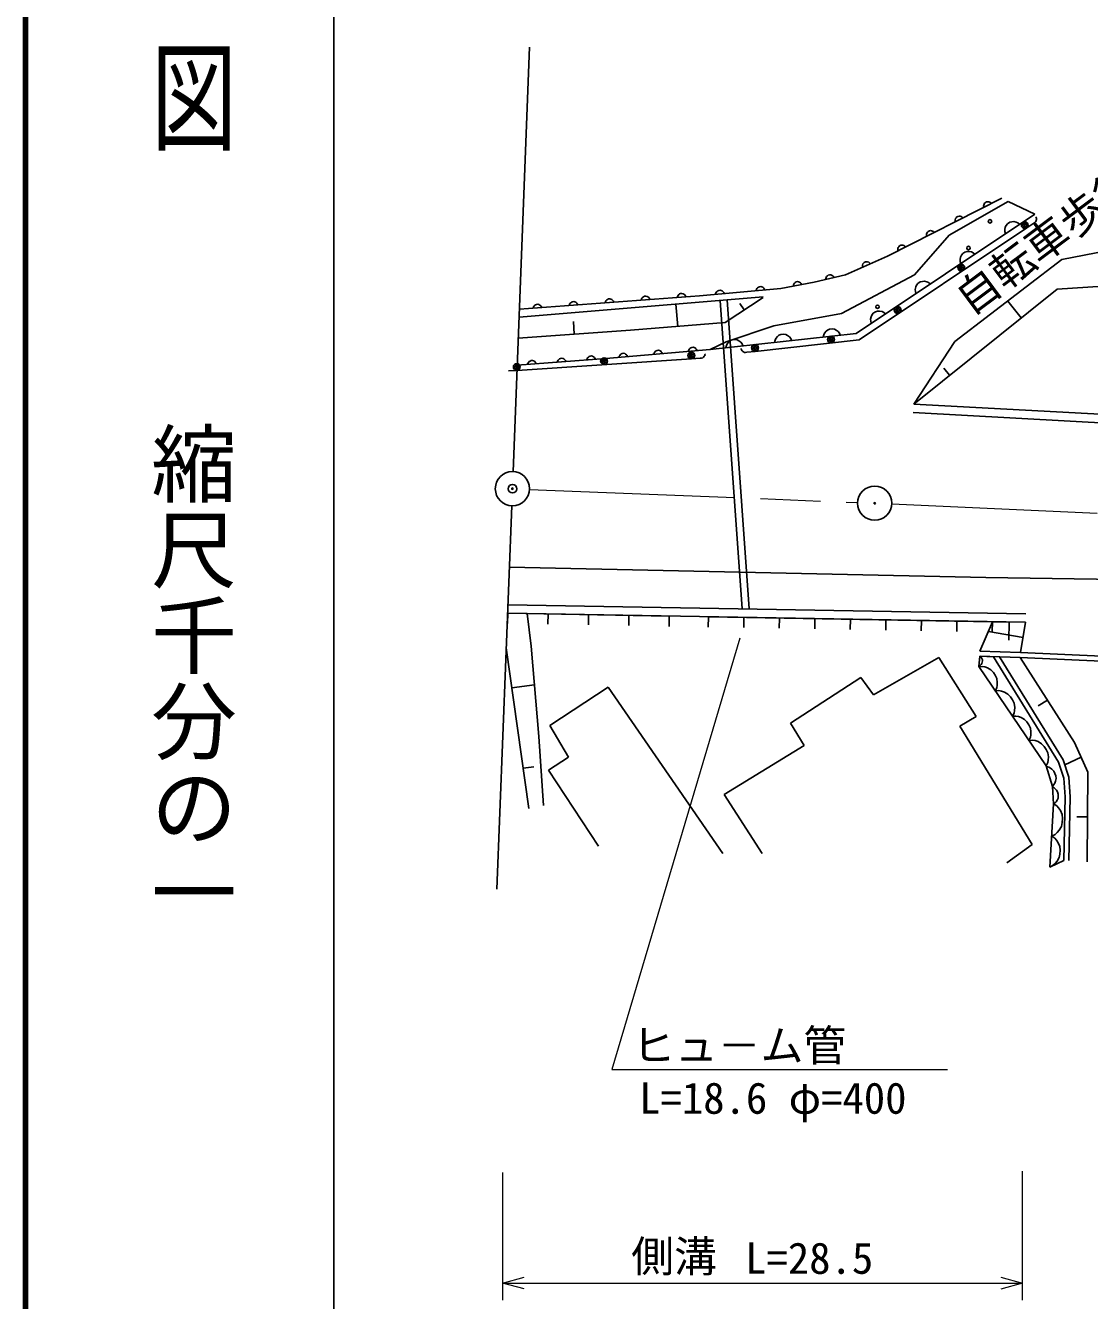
# Model space of a CAD drawing. Units: millimetres, scale not verified. Extents: x 40000 to 680000, y 20000 to 380000.
# Drawn here: x 40000 to 102136, y 239654 to 314090 of the extents above; entities that cross this region are included whole.
import ezdxf
from ezdxf.enums import TextEntityAlignment as Align

# ---------------------------------------------------------------- set-up
doc = ezdxf.new("R2010")
doc.units = ezdxf.units.MM
doc.header["$LTSCALE"] = 1000
doc.header["$PDMODE"] = 32
doc.header["$PDSIZE"] = 500
doc.linetypes.add('CHAIN', pattern=[18.5, 12, -1.5, 3.5, -1.5])
for name, color, linetype, lineweight in [('M-BGD', 7, 'Continuous', 25), ('M-BMK', 2, 'CHAIN', 13), ('M-BMK-OTRS', 5, 'Continuous', 25), ('M-BMK-SRVR', 3, 'Continuous', 25), ('M-STR-HTXT', 7, 'Continuous', 13), ('M-STR-STRC', 7, 'Continuous', 25), ('M-TTL', 2, 'Continuous', 140), ('M-TTL-BAND', 7, 'Continuous', 25)]:
    doc.layers.add(name, color=color, linetype=linetype, lineweight=lineweight)
doc.layers.add('M-BMK-HTXT', color=7, linetype='Continuous')
doc.layers.add('M-OTRS', color=6, linetype='Continuous')
doc.styles.add('@ＭＳ ゴシック', font='')
doc.styles.add('ＭＳ ゴシック', font='')
doc.styles.get('@ＭＳ ゴシック').set_extended_font_data('@MS Gothic')
doc.styles.get('ＭＳ ゴシック').set_extended_font_data('MS Gothic')

msp = doc.modelspace()

# ---------------------------------------------------------------- linework, layer by layer
at = {"layer": 'M-BGD'}
for p, q in [((90332, 300631), (97024, 304009)), ((93943, 301856), (97389, 303810)), ((96013, 303711), (95982, 303662)), ((96057, 303756), (96013, 303711)), ((96129, 303792), (96057, 303756)), ((96191, 303802), (96129, 303792)), ((96249, 303797), (96191, 303802)), ((96317, 303775), (96249, 303797)), ((96366, 303744), (96317, 303775)), ((96411, 303700), (96366, 303744)), ((97389, 303810), (98945, 303081)), ((98945, 303081), (88504, 296112)), ((95960, 303595), (95955, 303537)), ((95955, 303537), (95965, 303474)), ((95982, 303662), (95960, 303595)), ((88684, 295739), (98470, 302270)), ((94287, 302751), (94282, 302692)), ((94282, 302692), (94291, 302630)), ((94309, 302818), (94287, 302751)), ((94340, 302867), (94309, 302818)), ((94384, 302912), (94340, 302867)), ((94456, 302948), (94384, 302912)), ((94518, 302957), (94456, 302948)), ((94576, 302953), (94518, 302957)), ((94644, 302931), (94576, 302953)), ((94693, 302900), (94644, 302931)), ((94738, 302855), (94693, 302900)), ((97213, 302310), (97185, 302171)), ((97263, 302415), (97213, 302310)), ((97341, 302515), (97263, 302415)), ((97474, 302604), (97341, 302515)), ((97596, 302637), (97474, 302604)), ((97712, 302643), (97596, 302637)), ((97851, 302615), (97712, 302643)), ((97956, 302565), (97851, 302615)), ((98056, 302488), (97956, 302565)), ((98470, 302270), (98886, 302548)), ((98953, 302592), (98886, 302548)), ((99000, 302648), (98953, 302592)), ((98997, 302922), (99019, 302889)), ((99025, 302701), (99000, 302648)), ((99019, 302889), (99036, 302828)), ((99038, 302770), (99025, 302701)), ((99036, 302828), (99038, 302770)), ((91922, 299538), (93943, 301856)), ((92614, 301906), (92609, 301848)), ((92609, 301848), (92618, 301785)), ((92636, 301973), (92614, 301906)), ((92667, 302023), (92636, 301973)), ((92711, 302067), (92667, 302023)), ((92783, 302103), (92711, 302067)), ((92845, 302113), (92783, 302103)), ((92903, 302108), (92845, 302113)), ((92971, 302086), (92903, 302108)), ((93020, 302055), (92971, 302086)), ((93065, 302011), (93020, 302055)), ((97185, 302171), (97191, 302055)), ((97191, 302055), (97224, 301933)), ((90940, 301062), (90936, 301003)), ((90936, 301003), (90945, 300941)), ((90963, 301129), (90940, 301062)), ((90994, 301178), (90963, 301129)), ((91038, 301223), (90994, 301178)), ((91110, 301259), (91038, 301223)), ((91172, 301268), (91110, 301259)), ((91230, 301264), (91172, 301268)), ((91298, 301242), (91230, 301264)), ((91347, 301211), (91298, 301242)), ((91392, 301166), (91347, 301211)), ((94730, 300773), (94652, 300673)), ((94863, 300862), (94730, 300773)), ((94985, 300895), (94863, 300862)), ((95102, 300901), (94985, 300895)), ((95240, 300873), (95102, 300901)), ((95346, 300823), (95240, 300873)), ((95446, 300746), (95346, 300823)), ((100517, 300425), (104086, 301130)), ((87881, 299538), (90332, 300631)), ((88879, 300104), (88872, 300046)), ((88872, 300046), (88878, 299983)), ((88904, 300170), (88879, 300104)), ((88938, 300218), (88904, 300170)), ((88984, 300260), (88938, 300218)), ((89057, 300293), (88984, 300260)), ((89120, 300299), (89057, 300293)), ((89178, 300292), (89120, 300299)), ((89244, 300267), (89178, 300292)), ((89292, 300233), (89244, 300267)), ((89335, 300187), (89292, 300233)), ((94279, 295640), (100517, 300425)), ((94603, 300568), (94575, 300429)), ((94575, 300429), (94581, 300312)), ((94581, 300312), (94614, 300190)), ((94652, 300673), (94603, 300568)), ((86058, 299108), (87881, 299538)), ((86732, 299329), (86726, 299266)), ((86750, 299384), (86732, 299329)), ((86787, 299444), (86750, 299384)), ((86829, 299485), (86787, 299444)), ((86882, 299518), (86829, 299485)), ((86960, 299537), (86882, 299518)), ((87023, 299531), (86960, 299537)), ((87079, 299513), (87023, 299531)), ((87139, 299476), (87079, 299513)), ((87180, 299434), (87139, 299476)), ((87213, 299381), (87180, 299434)), ((87648, 297286), (91922, 299538)), ((79367, 298314), (84104, 298744)), ((80342, 298513), (80317, 298460)), ((80387, 298567), (80342, 298513)), ((80434, 298602), (80387, 298567)), ((80492, 298627), (80434, 298602)), ((80572, 298634), (80492, 298627)), ((80633, 298620), (80572, 298634)), ((80686, 298594), (80633, 298620)), ((80740, 298549), (80686, 298594)), ((80775, 298502), (80740, 298549)), ((80800, 298444), (80775, 298502)), ((82685, 298675), (82671, 298614)), ((82711, 298728), (82685, 298675)), ((82756, 298782), (82711, 298728)), ((82803, 298817), (82756, 298782)), ((82861, 298842), (82803, 298817)), ((82940, 298849), (82861, 298842)), ((83002, 298835), (82940, 298849)), ((83055, 298809), (83002, 298835)), ((83109, 298764), (83055, 298809)), ((83143, 298717), (83109, 298764)), ((83169, 298659), (83143, 298717)), ((84104, 298744), (86058, 299108)), ((84844, 298943), (84835, 298880)), ((84864, 298997), (84844, 298943)), ((84904, 299056), (84864, 298997)), ((84948, 299094), (84904, 299056)), ((85003, 299125), (84948, 299094)), ((85082, 299140), (85003, 299125)), ((85145, 299131), (85082, 299140)), ((85199, 299111), (85145, 299131)), ((85258, 299071), (85199, 299111)), ((85296, 299027), (85258, 299071)), ((85327, 298972), (85296, 299027)), ((100242, 298699), (91868, 291989)), ((91992, 298825), (91964, 298687)), ((91964, 298687), (91970, 298570)), ((91970, 298570), (92003, 298448)), ((92042, 298931), (91992, 298825)), ((92120, 299031), (92042, 298931)), ((92253, 299119), (92120, 299031)), ((92375, 299153), (92253, 299119)), ((92491, 299158), (92375, 299153)), ((92630, 299131), (92491, 299158)), ((92735, 299081), (92630, 299131)), ((92835, 299003), (92735, 299081)), ((104361, 298973), (100242, 298699)), ((68824, 297058), (77942, 297817)), ((68842, 297521), (79367, 298314)), ((69733, 297749), (69687, 297695)), ((69781, 297782), (69733, 297749)), ((69839, 297807), (69781, 297782)), ((69919, 297813), (69839, 297807)), ((69980, 297797), (69919, 297813)), ((70032, 297771), (69980, 297797)), ((70086, 297725), (70032, 297771)), ((71766, 297802), (71750, 297740)), ((71792, 297854), (71766, 297802)), ((71838, 297907), (71792, 297854)), ((71886, 297941), (71838, 297907)), ((71944, 297965), (71886, 297941)), ((72024, 297971), (71944, 297965)), ((72085, 297956), (72024, 297971)), ((72137, 297930), (72085, 297956)), ((72191, 297884), (72137, 297930)), ((72224, 297836), (72191, 297884)), ((72249, 297778), (72224, 297836)), ((73871, 297960), (73855, 297899)), ((73897, 298012), (73871, 297960)), ((73943, 298066), (73897, 298012)), ((73990, 298100), (73943, 298066)), ((74049, 298124), (73990, 298100)), ((74129, 298130), (74049, 298124)), ((74190, 298115), (74129, 298130)), ((74242, 298088), (74190, 298115)), ((74296, 298042), (74242, 298088)), ((74329, 297995), (74296, 298042)), ((74354, 297936), (74329, 297995)), ((75976, 298119), (75960, 298057)), ((76002, 298171), (75976, 298119)), ((76048, 298224), (76002, 298171)), ((76095, 298258), (76048, 298224)), ((76154, 298282), (76095, 298258)), ((76233, 298288), (76154, 298282)), ((76295, 298273), (76233, 298288)), ((76347, 298247), (76295, 298273)), ((76401, 298201), (76347, 298247)), ((76434, 298153), (76401, 298201)), ((76459, 298095), (76434, 298153)), ((77942, 297817), (83077, 298247)), ((78091, 296525), (77983, 297821)), ((78080, 298277), (78065, 298216)), ((78107, 298329), (78080, 298277)), ((78153, 298383), (78107, 298329)), ((78200, 298417), (78153, 298383)), ((78259, 298441), (78200, 298417)), ((78338, 298447), (78259, 298441)), ((78400, 298432), (78338, 298447)), ((78452, 298405), (78400, 298432)), ((78505, 298359), (78452, 298405)), ((78539, 298312), (78505, 298359)), ((78564, 298253), (78539, 298312)), ((80317, 298460), (80302, 298399)), ((80568, 298037), (81850, 280037)), ((83077, 298214), (80857, 296757)), ((80967, 298070), (82252, 280030)), ((81967, 297485), (81717, 297866)), ((98148, 297022), (97361, 298004)), ((69661, 297643), (69645, 297582)), ((69687, 297695), (69661, 297643)), ((70119, 297678), (70086, 297725)), ((70144, 297619), (70119, 297678)), ((83706, 296558), (87648, 297286)), ((89382, 297083), (89354, 296944)), ((89432, 297188), (89382, 297083)), ((89509, 297288), (89432, 297188)), ((89642, 297377), (89509, 297288)), ((89764, 297411), (89642, 297377)), ((89881, 297416), (89764, 297411)), ((90019, 297388), (89881, 297416)), ((90125, 297339), (90019, 297388)), ((90225, 297261), (90125, 297339)), ((75325, 296294), (68777, 295829)), ((72051, 296061), (71997, 296816)), ((80857, 296757), (75325, 296294)), ((80923, 295630), (83706, 296558)), ((86843, 296313), (86750, 296243)), ((86958, 296366), (86843, 296313)), ((87117, 296383), (86958, 296366)), ((87241, 296357), (87117, 296383)), ((87347, 296308), (87241, 296357)), ((87457, 296219), (87347, 296308)), ((89354, 296944), (89360, 296828)), ((89360, 296828), (89393, 296706)), ((88504, 296112), (79981, 295181)), ((79981, 295181), (80923, 295630)), ((81068, 295621), (80980, 295511)), ((81161, 295692), (81068, 295621)), ((81276, 295745), (81161, 295692)), ((81435, 295762), (81276, 295745)), ((81559, 295735), (81435, 295762)), ((81665, 295687), (81559, 295735)), ((81775, 295598), (81665, 295687)), ((81845, 295505), (81775, 295598)), ((82620, 295066), (88684, 295739)), ((83772, 295716), (83745, 295592)), ((83821, 295822), (83772, 295716)), ((83909, 295932), (83821, 295822)), ((84002, 296002), (83909, 295932)), ((84117, 296055), (84002, 296002)), ((84276, 296073), (84117, 296055)), ((84400, 296046), (84276, 296073)), ((84506, 295997), (84400, 296046)), ((84616, 295909), (84506, 295997)), ((84686, 295816), (84616, 295909)), ((84739, 295701), (84686, 295816)), ((86613, 296026), (86586, 295903)), ((86662, 296132), (86613, 296026)), ((86750, 296243), (86662, 296132)), ((87527, 296126), (87457, 296219)), ((87580, 296011), (87527, 296126)), ((91868, 291989), (94279, 295640)), ((72976, 294791), (72918, 294766)), ((73056, 294797), (72976, 294791)), ((73117, 294782), (73056, 294797)), ((73170, 294756), (73117, 294782)), ((73896, 294652), (79981, 295181)), ((74676, 294780), (74661, 294718)), ((74701, 294832), (74676, 294780)), ((74747, 294886), (74701, 294832)), ((74794, 294920), (74747, 294886)), ((74852, 294945), (74794, 294920)), ((74932, 294952), (74852, 294945)), ((74993, 294938), (74932, 294952)), ((75045, 294912), (74993, 294938)), ((75100, 294867), (75045, 294912)), ((75134, 294819), (75100, 294867)), ((75159, 294761), (75134, 294819)), ((76704, 294956), (76689, 294894)), ((76729, 295008), (76704, 294956)), ((76775, 295063), (76729, 295008)), ((76822, 295097), (76775, 295063)), ((76880, 295122), (76822, 295097)), ((76960, 295129), (76880, 295122)), ((77021, 295114), (76960, 295129)), ((77074, 295088), (77021, 295114)), ((77128, 295043), (77074, 295088)), ((77162, 294996), (77128, 295043)), ((77187, 294938), (77162, 294996)), ((78732, 295132), (78717, 295071)), ((78758, 295185), (78732, 295132)), ((78803, 295239), (78758, 295185)), ((78850, 295273), (78803, 295239)), ((78908, 295298), (78850, 295273)), ((78988, 295305), (78908, 295298)), ((79050, 295290), (78988, 295305)), ((79102, 295265), (79050, 295290)), ((79156, 295219), (79102, 295265)), ((79190, 295172), (79156, 295219)), ((79215, 295114), (79190, 295172)), ((79641, 294776), (79594, 294723)), ((79668, 294828), (79641, 294776)), ((79684, 294889), (79668, 294828)), ((79681, 294929), (79684, 294889)), ((80931, 295405), (80904, 295282)), ((80980, 295511), (80931, 295405)), ((81801, 295196), (81797, 295226)), ((81816, 295148), (81801, 295196)), ((81852, 295091), (81816, 295148)), ((81898, 295390), (81845, 295505)), ((81887, 295055), (81852, 295091)), ((81930, 295029), (81887, 295055)), ((81993, 295006), (81930, 295029)), ((82043, 295002), (81993, 295006)), ((82123, 295011), (82043, 295002)), ((82123, 295011), (82620, 295066)), ((68704, 293956), (78899, 294627)), ((68716, 294251), (73896, 294652)), ((69345, 294359), (69330, 294298)), ((69371, 294412), (69345, 294359)), ((69417, 294465), (69371, 294412)), ((69465, 294499), (69417, 294465)), ((69523, 294524), (69465, 294499)), ((69603, 294530), (69523, 294524)), ((69664, 294514), (69603, 294530)), ((69716, 294488), (69664, 294514)), ((69770, 294442), (69716, 294488)), ((69804, 294395), (69770, 294442)), ((69828, 294337), (69804, 294395)), ((71072, 294493), (71056, 294432)), ((71098, 294545), (71072, 294493)), ((71144, 294599), (71098, 294545)), ((71191, 294633), (71144, 294599)), ((71250, 294657), (71191, 294633)), ((71329, 294663), (71250, 294657)), ((71391, 294648), (71329, 294663)), ((71443, 294622), (71391, 294648)), ((71497, 294576), (71443, 294622)), ((71530, 294529), (71497, 294576)), ((71555, 294470), (71530, 294529)), ((72798, 294627), (72783, 294565)), ((72825, 294679), (72798, 294627)), ((72871, 294733), (72825, 294679)), ((72918, 294766), (72871, 294733)), ((73223, 294710), (73170, 294756)), ((73257, 294662), (73223, 294710)), ((73282, 294604), (73257, 294662)), ((78899, 294627), (79398, 294660)), ((79478, 294665), (79398, 294660)), ((79546, 294690), (79478, 294665)), ((79594, 294723), (79546, 294690)), ((93961, 293667), (93622, 294090)), ((68205, 293923), (68704, 293956)), ((91868, 291989), (111122, 290951)), ((91841, 291490), (111665, 290421)), ((68173, 280275), (98413, 279747)), ((68165, 279775), (68154, 279176)), ((77598, 279611), (68165, 279775)), ((68165, 279775), (98404, 279248)), ((69300, 279756), (69529, 277858)), ((70523, 279734), (70512, 279134)), ((72881, 279693), (72871, 279093)), ((75240, 279652), (75229, 279052)), ((77598, 279611), (77588, 279011)), ((79878, 279571), (79868, 278971)), ((96470, 279281), (79878, 279571)), ((81952, 279535), (81942, 278935)), ((84026, 279499), (84016, 278899)), ((86100, 279462), (86090, 278862)), ((88174, 279426), (88164, 278826)), ((90248, 279390), (90238, 278790)), ((92322, 279354), (92312, 278754)), ((94396, 279318), (94386, 278718)), ((96470, 279281), (95739, 277562)), ((96470, 279281), (96460, 278682)), ((96470, 279281), (98404, 279248)), ((97437, 279264), (97419, 278213)), ((98404, 279248), (98104, 277491)), ((98254, 278370), (96230, 278716)), ((69400, 268380), (68075, 277759)), ((69529, 277858), (69987, 272584)), ((89530, 275009), (93335, 277192)), ((93335, 277192), (95518, 273740)), ((95667, 276675), (95730, 277263)), ((95730, 277263), (98090, 277192)), ((95730, 277263), (96528, 277239)), ((95787, 277229), (95731, 277271)), ((98099, 277492), (95739, 277562)), ((95739, 277562), (98099, 277492)), ((95819, 277190), (95787, 277229)), ((95850, 277138), (95819, 277190)), ((95878, 277063), (95850, 277138)), ((95854, 276848), (95874, 276918)), ((95874, 276918), (95882, 276990)), ((95882, 276990), (95878, 277063)), ((96528, 277239), (100327, 271081)), ((96528, 277239), (100327, 271081)), ((100600, 271209), (96887, 277228)), ((96887, 277228), (100600, 271209)), ((98090, 277192), (101259, 272228)), ((98090, 277192), (102846, 276980)), ((98104, 277491), (102860, 277279)), ((95667, 276675), (95730, 276704)), ((99610, 270866), (95667, 276675)), ((95877, 276669), (95679, 276657)), ((95730, 276704), (95770, 276736)), ((95770, 276736), (95811, 276780)), ((95811, 276780), (95854, 276848)), ((96018, 276641), (95877, 276669)), ((96179, 276586), (96018, 276641)), ((96378, 276475), (96179, 276586)), ((96521, 276325), (96378, 276475)), ((96635, 276156), (96521, 276325)), ((68406, 275414), (69725, 275601)), ((70612, 273215), (74030, 275469)), ((74030, 275469), (80722, 265745)), ((84668, 273354), (88790, 276031)), ((88790, 276031), (89530, 275009)), ((96633, 275251), (96717, 275431)), ((96722, 275968), (96635, 276156)), ((96717, 275431), (96744, 275573)), ((96752, 275742), (96722, 275968)), ((96744, 275573), (96752, 275742)), ((96843, 275263), (96633, 275251)), ((96993, 275234), (96843, 275263)), ((97163, 275176), (96993, 275234)), ((97374, 275058), (97163, 275176)), ((97525, 274899), (97374, 275058)), ((97646, 274720), (97525, 274899)), ((97738, 274521), (97646, 274720)), ((99675, 274710), (99143, 274371)), ((97644, 273762), (97733, 273952)), ((97733, 273952), (97761, 274102)), ((97770, 274282), (97738, 274521)), ((97761, 274102), (97770, 274282)), ((71704, 271383), (70612, 273215)), ((85478, 272050), (84668, 273354)), ((95518, 273740), (94567, 273176)), ((97842, 273773), (97644, 273762)), ((97984, 273746), (97842, 273773)), ((98145, 273691), (97984, 273746)), ((98344, 273579), (98145, 273691)), ((98486, 273429), (98344, 273579)), ((98601, 273261), (98486, 273429)), ((98687, 273073), (98601, 273261)), ((69987, 272584), (70241, 268558)), ((94567, 273176), (98793, 266271)), ((98599, 272355), (98682, 272535)), ((98682, 272535), (98709, 272677)), ((98717, 272847), (98687, 273073)), ((98709, 272677), (98717, 272847)), ((80792, 269198), (85478, 272050)), ((98809, 272367), (98599, 272355)), ((98959, 272338), (98809, 272367)), ((99129, 272280), (98959, 272338)), ((99339, 272162), (99129, 272280)), ((99490, 272003), (99339, 272162)), ((99612, 271825), (99490, 272003)), ((99703, 271626), (99612, 271825)), ((101259, 272228), (102048, 270507)), ((70541, 270608), (71704, 271383)), ((99610, 270866), (99698, 271057)), ((99698, 271057), (99727, 271207)), ((99735, 271386), (99703, 271626)), ((99727, 271207), (99735, 271386)), ((100327, 271081), (100637, 270149)), ((100327, 271081), (100637, 270149)), ((100934, 270207), (100600, 271209)), ((100600, 271209), (100934, 270207)), ((101653, 271368), (100694, 270928)), ((69069, 270725), (69685, 270812)), ((73465, 266169), (70541, 270608)), ((99968, 269671), (99610, 270866)), ((99759, 270786), (99624, 270820)), ((99849, 270738), (99759, 270786)), ((99945, 270666), (99849, 270738)), ((100056, 270549), (99945, 270666)), ((100120, 270418), (100056, 270549)), ((100161, 270280), (100120, 270418)), ((100180, 270135), (100161, 270280)), ((101009, 269056), (100934, 270207)), ((100934, 270207), (101009, 269056)), ((102048, 270507), (101999, 265273)), ((99968, 269671), (100062, 269775)), ((100040, 268643), (99968, 269671)), ((100074, 269588), (99970, 269641)), ((100062, 269775), (100111, 269864)), ((100138, 269532), (100074, 269588)), ((100111, 269864), (100152, 269977)), ((100204, 269457), (100138, 269532)), ((100152, 269977), (100180, 270135)), ((100637, 270149), (100709, 269050)), ((100637, 270149), (100709, 269050)), ((83011, 265745), (80792, 269198)), ((100135, 268710), (100191, 268774)), ((100191, 268774), (100245, 268858)), ((100272, 269341), (100204, 269457)), ((100245, 268858), (100297, 268982)), ((100300, 269223), (100272, 269341)), ((100297, 268982), (100308, 269103)), ((100308, 269103), (100300, 269223)), ((100709, 269050), (100637, 265345)), ((100709, 269050), (100637, 265345)), ((100937, 265339), (101009, 269056)), ((101009, 269056), (100937, 265339)), ((99824, 264962), (100040, 268643)), ((100040, 268643), (100135, 268710)), ((100223, 268531), (100040, 268656)), ((100331, 268410), (100223, 268531)), ((100436, 268252), (100331, 268410)), ((100536, 268018), (100436, 268252)), ((100561, 267788), (100536, 268018)), ((100369, 267114), (100496, 267335)), ((100496, 267335), (100547, 267560)), ((100547, 267560), (100561, 267788)), ((102023, 267890), (101401, 267896)), ((99929, 266759), (100126, 266862)), ((100103, 266641), (99929, 266759)), ((100204, 266527), (100103, 266641)), ((100126, 266862), (100246, 266969)), ((100304, 266377), (100204, 266527)), ((100246, 266969), (100369, 267114)), ((98793, 266271), (97314, 265214)), ((100399, 266155), (100304, 266377)), ((100422, 265937), (100399, 266155)), ((100409, 265721), (100422, 265937)), ((100637, 265345), (99824, 264962)), ((99824, 264962), (100010, 265060)), ((100010, 265060), (100124, 265161)), ((100124, 265161), (100240, 265299)), ((100240, 265299), (100361, 265508)), ((100361, 265508), (100409, 265721))]:
    msp.add_line(p, q, dxfattribs=at)
for centre, radius in [((96323, 302657), 100), ((98359, 302437), 200), ((98359, 302437), 120), ((98359, 302437), 40), ((95071, 301098), 100), ((94644, 299957), 200), ((94644, 299957), 120), ((94644, 299957), 40), ((89756, 297672), 100), ((90929, 297477), 200), ((90929, 297477), 120), ((90929, 297477), 40), ((87037, 295757), 200), ((87037, 295757), 120), ((87037, 295757), 40), ((78886, 294826), 200), ((78886, 294826), 120), ((78886, 294826), 40), ((82598, 295265), 200), ((82598, 295265), 120), ((82598, 295265), 40), ((68691, 294155), 200), ((68691, 294155), 120), ((68691, 294155), 40), ((73789, 294491), 200), ((73789, 294491), 120), ((73789, 294491), 40)]:
    msp.add_circle(centre, radius, dxfattribs=at)
at = {"layer": 'M-BMK'}
for p, q in [((69436, 287009), (88594, 286242)), ((90592, 286158), (167772, 282746))]:
    msp.add_line(p, q, dxfattribs=at)
at = {"layer": 'M-BMK-OTRS'}
for p, q in [((68476, 288048), (69434, 312821)), ((68398, 286049), (67526, 263667))]:
    msp.add_line(p, q, dxfattribs=at)
at = {"layer": 'M-BMK-SRVR'}
for centre, radius in [((68437, 287049), 1000), ((68437, 287049), 40), ((89593, 286202), 1000), ((89593, 286202), 40)]:
    msp.add_circle(centre, radius, dxfattribs=at)
at = {"layer": 'M-OTRS'}
msp.add_point((68437, 287049), dxfattribs=at)
at = {"layer": 'M-STR-HTXT'}
for p, q in [((81719, 278320), (74236, 253146)), ((74236, 253146), (93847, 253143)), ((98217, 239671), (98218, 247214)), ((67863, 247127), (67862, 239675)), ((67862, 240675), (69112, 241025)), ((69112, 240325), (67862, 240675)), ((67862, 240675), (98217, 240671)), ((96967, 241021), (98217, 240671)), ((98217, 240671), (96967, 240321))]:
    msp.add_line(p, q, dxfattribs=at)
at = {"layer": 'M-STR-STRC'}
for p, q in [((68258, 282460), (96084, 281863)), ((96084, 281863), (113940, 281579))]:
    msp.add_line(p, q, dxfattribs=at)
at = {"layer": 'M-TTL'}
msp.add_line((40000, 380000), (40000, 20000), dxfattribs=at)
at = {"layer": 'M-TTL-BAND'}
msp.add_line((58000, 370000), (58000, 20000), dxfattribs=at)

# ---------------------------------------------------------------- texts
at = {"layer": 'M-BMK-HTXT', "style": 'ＭＳ ゴシック'}
msp.add_text('自転車歩行者専用道', height=1833, rotation=36.792, dxfattribs=at).set_placement((95521, 296667), align=Align.BOTTOM_LEFT)
at = {"layer": 'M-STR-HTXT', "style": 'ＭＳ ゴシック'}
for s, p in [('ヒュ－ム管', (75430, 253082)), ('L=18.6 φ=400', (75838, 250007)), ('側溝', (75374, 240767)), ('L=28.5', (82026, 240662))]:
    msp.add_text(s, height=1833, rotation=359.992, dxfattribs=at).set_placement(p, align=Align.BOTTOM_LEFT)
at = {"layer": 'M-TTL-BAND', "style": '@ＭＳ ゴシック', "width": 1.4}
msp.add_text('平  面  図', height=3666, rotation=270, dxfattribs=at).set_placement((49777, 306475), align=Align.MIDDLE_RIGHT)
at = {"layer": 'M-TTL-BAND', "style": '@ＭＳ ゴシック'}
msp.add_text('縮尺千分の一', height=3666, rotation=270, dxfattribs=at).set_placement((49777, 261030), align=Align.MIDDLE_RIGHT)

doc.saveas('drawing.dxf')
